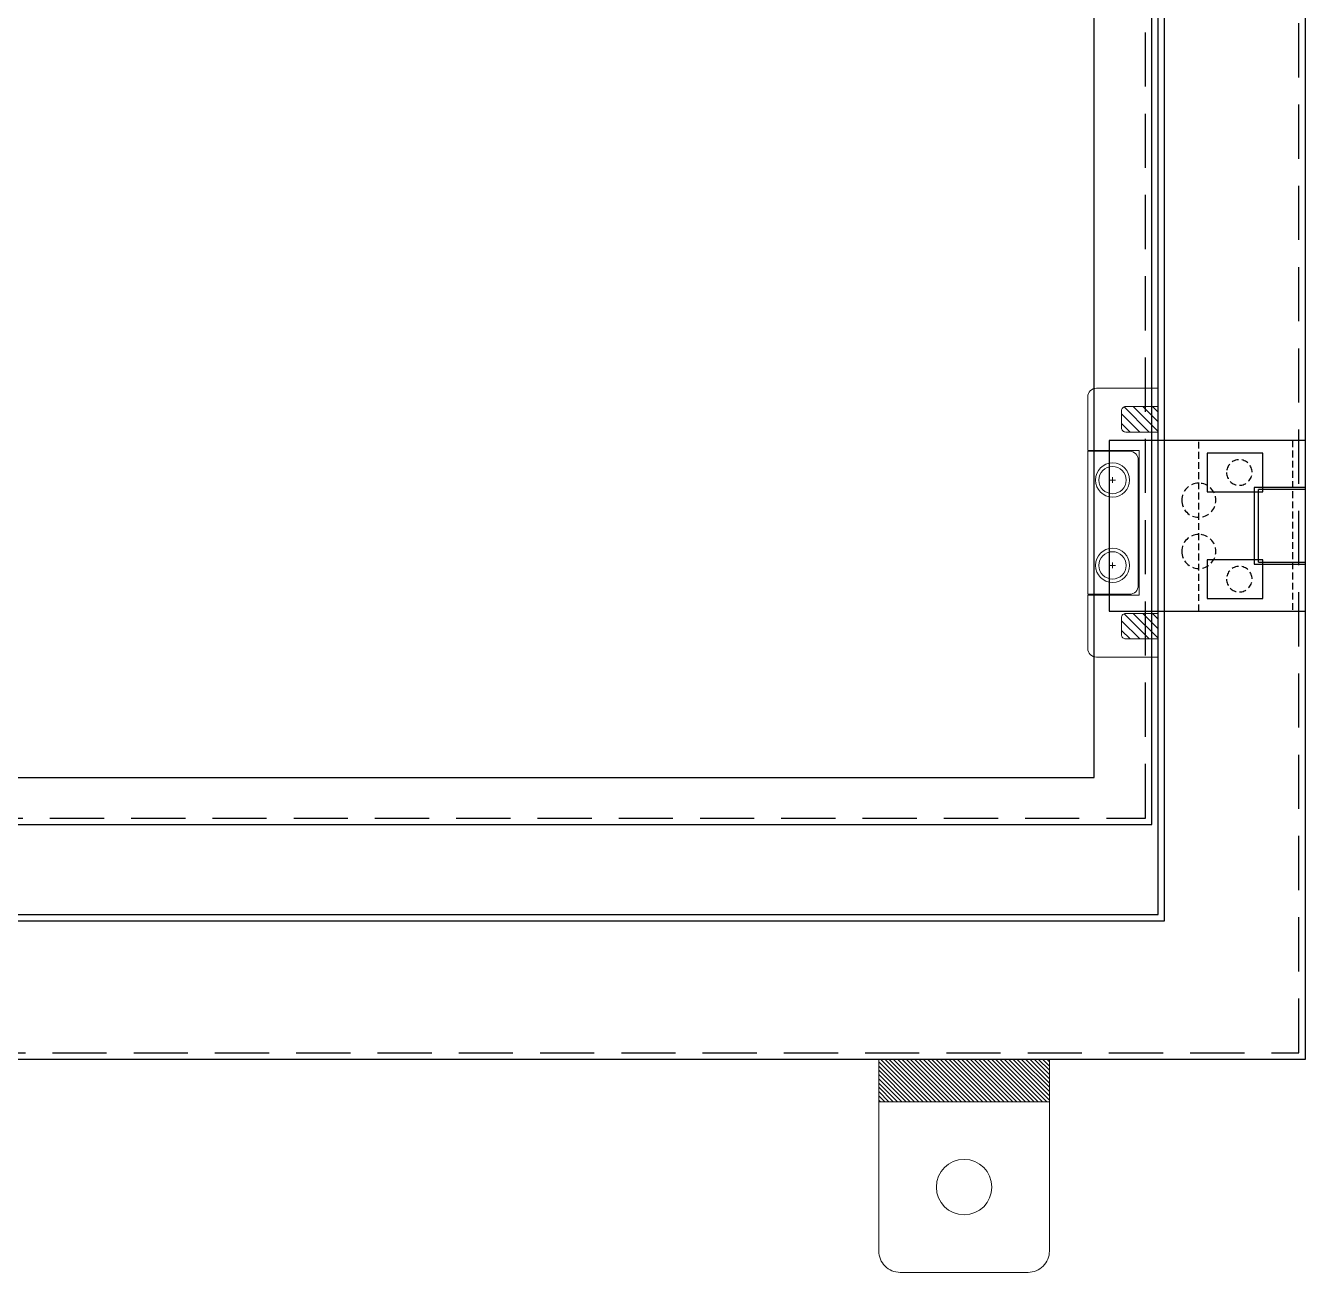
# Model space of a CAD drawing. Header units: millimetres. Extents: x 0 to 4783, y 0 to 3382.
# Drawn here: x 1659.1 to 1959.1, y 1623.6 to 1915.9 of the extents above; entities that cross this region are included whole.
import ezdxf

# ---------------------------------------------------------------- set-up
doc = ezdxf.new("R2010")
doc.units = ezdxf.units.MM
doc.linetypes.add('HIDDEN2', pattern=[4.7625, 3.175, -1.5875])
doc.linetypes.add('HIDDENX2', pattern=[19.05, 12.7, -6.35])
doc.layers.add('0 TĂNG CỨNG', color=7, linetype='Continuous', lineweight=15)

# ---------------------------------------------------------------- blocks, each defined once
blk = doc.blocks.new('HL044-1.3-C')
at = {"color": 1, "linetype": 'HIDDEN2', "ltscale": 0.5}
for p, q in [((-25, 40), (-25, 0)), ((-3, 0), (-3, 40))]:
    blk.add_line(p, q, dxfattribs=at)
at = {"color": 1}
for p, q in [((-12, 29), (0, 29)), ((-12, 11), (-12, 29)), ((-11, 28.5), (0, 28.5)), ((-11, 28.5), (-11, 11.5)), ((0, 11), (-12, 11)), ((0, 11.5), (-11, 11.5))]:
    blk.add_line(p, q, dxfattribs=at)
blk.add_lwpolyline([(-46, 40), (0, 40), (0, 0), (-46, 0)], close=True, dxfattribs=at)
at = {"color": 1, "linetype": 'HIDDEN2', "ltscale": 0.5}
for centre, radius in [((-15.5, 32.5), 3), ((-25, 26), 4), ((-25, 14), 4), ((-15.5, 7.5), 3)]:
    blk.add_circle(centre, radius, dxfattribs=at)
blk = doc.blocks.new('BL012-FRONT')
at = {"layer": '0 TĂNG CỨNG'}
h = blk.add_hatch(dxfattribs=at)
h.set_pattern_fill('ANSI31', color=2, scale=0.5, angle=90, style=0)
h.set_pattern_definition([(135, (-85095.0619, -23179.3125), (-1.122532015, -1.122532015), [])])
edge = h.paths.add_edge_path()
edge.add_line((-0.35, 52.75), (7.25, 52.75))
edge.add_line((7.25, 52.75), (7.25, 58.75))
edge.add_line((7.25, 58.75), (-0.35, 58.75))
edge.add_arc((-0.35, 57.75), 1, 90, 180)
edge.add_line((-1.35, 57.75), (-1.35, 53.75))
edge.add_arc((-0.35, 53.75), 1, 180, 270)
h = blk.add_hatch(dxfattribs=at)
h.set_pattern_fill('ANSI31', color=2, scale=0.5, angle=90, style=0)
h.set_pattern_definition([(135, (-85095.0619, -23227.8125), (-1.122532015, -1.122532015), [])])
edge = h.paths.add_edge_path()
edge.add_line((-0.35, 4.25), (7.25, 4.25))
edge.add_line((7.25, 4.25), (7.25, 10.25))
edge.add_line((7.25, 10.25), (-0.35, 10.25))
edge.add_arc((-0.35, 9.25), 1, 90, 180)
edge.add_line((-1.35, 9.25), (-1.35, 5.25))
edge.add_arc((-0.35, 5.25), 1, 180, 270)
at = {"color": 2, "linetype": 'HIDDEN2'}
blk.add_line((7.25, 4.25), (7.25, 10.25), dxfattribs=at)
at = {"layer": '0 TĂNG CỨNG', "color": 8}
for p, q in [((-3.45, 42.15), (-3.45, 40.85)), ((-4.1, 41.5), (-2.8, 41.5)), ((-4.1, 21.5), (-2.8, 21.5)), ((-3.45, 22.15), (-3.45, 20.85))]:
    blk.add_line(p, q, dxfattribs=at)
at = {"layer": '0 TĂNG CỨNG', "color": 1}
blk.add_lwpolyline([(-9.25, 14.55), (-9.25, 2, 0.414214), (-7.25, 0), (7.25, 0), (7.25, 63), (-7.25, 63, 0.414214), (-9.25, 61), (-9.25, 48.45), (2.79, 48.45), (2.79, 14.55)], format="xyb", close=True, dxfattribs=at)
at = {"layer": '0 TĂNG CỨNG', "color": 2}
for points in [[(-0.35, 52.75), (7.25, 52.75), (7.25, 58.75), (-0.35, 58.75, 0.414214), (-1.35, 57.75), (-1.35, 53.75, 0.414214)], [(-0.35, 4.25), (7.25, 4.25), (7.25, 10.25), (-0.35, 10.25, 0.414214), (-1.35, 9.25), (-1.35, 5.25, 0.414214)]]:
    blk.add_lwpolyline(points, format="xyb", close=True, dxfattribs=at)
at = {"layer": '0 TĂNG CỨNG', "color": 22}
blk.add_lwpolyline([(-9.25, 14.75), (0.55, 14.75, 0.414214), (2.55, 16.75), (2.55, 46.25, 0.414214), (0.55, 48.25), (-9.25, 48.25)], format="xyb", close=True, dxfattribs=at)
at = {"layer": '0 TĂNG CỨNG', "color": 61}
for centre in [(-3.45, 41.5), (-3.45, 21.5)]:
    blk.add_circle(centre, 4, dxfattribs=at)
at = {"layer": '0 TĂNG CỨNG', "color": 8}
for centre in [(-3.45, 41.5), (-3.45, 21.5)]:
    blk.add_circle(centre, 3.2, dxfattribs=at)

msp = doc.modelspace()

# ---------------------------------------------------------------- hatches: boundary and pattern name
at = {"layer": '0 TĂNG CỨNG'}
h = msp.add_hatch(dxfattribs=at)
h.set_pattern_fill('JIS_WOOD', color=256, style=0)
h.set_pattern_definition([(315, (84615.7783, -49633.6862), (-0.499999999, -0.499999999), [])])
h.paths.add_polyline_path([(1859.11, 1663.6), (1899.11, 1663.6), (1899.11, 1673.6), (1859.11, 1673.6)])

# ---------------------------------------------------------------- linework, layer by layer
at = {"color": 7}
for points in [[(1359.11, 1673.6), (1959.11, 1673.6), (1959.11, 2673.6), (1359.11, 2673.6)], [(1392.11, 1706), (1926.11, 1706), (1926.11, 2640.6), (1392.11, 2640.6)]]:
    msp.add_lwpolyline(points, close=True, dxfattribs=at)
at = {"color": 7, "linetype": 'HIDDENX2'}
msp.add_lwpolyline([(1360.61, 1675.1), (1957.61, 1675.1), (1957.61, 2672.1), (1360.61, 2672.1)], close=True, dxfattribs=at)
at = {"color": 3}
for points in [[(1393.61, 1707.5), (1924.61, 1707.5), (1924.61, 2639.1), (1393.61, 2639.1)], [(1408.61, 1739.6), (1909.61, 1739.6), (1909.61, 2602), (1408.61, 2602)]]:
    msp.add_lwpolyline(points, close=True, dxfattribs=at)
at = {"color": 6}
msp.add_lwpolyline([(1396.61, 1728.6), (1923.11, 1728.6), (1923.11, 2619.6), (1396.61, 2619.6)], close=True, dxfattribs=at)
at = {"color": 6, "linetype": 'HIDDENX2'}
msp.add_lwpolyline([(1398.11, 1730.1), (1921.61, 1730.1), (1921.61, 2618.1), (1398.11, 2618.1)], close=True, dxfattribs=at)
at = {"color": 2}
for points in [[(1936.11, 1806.6), (1949.11, 1806.6), (1949.11, 1815.6), (1936.11, 1815.6)], [(1936.11, 1781.6), (1949.11, 1781.6), (1949.11, 1790.6), (1936.11, 1790.6)]]:
    msp.add_lwpolyline(points, close=True, dxfattribs=at)
at = {"layer": '0 TĂNG CỨNG'}
msp.add_line((1859.11, 1663.6), (1899.11, 1663.6), dxfattribs=at)
msp.add_lwpolyline([(1859.11, 1673.6), (1899.11, 1673.6), (1899.11, 1628.6, -0.414214), (1894.11, 1623.6), (1864.11, 1623.6, -0.414214), (1859.11, 1628.6)], format="xyb", close=True, dxfattribs=at)
msp.add_lwpolyline([(1859.11, 1663.6), (1899.11, 1663.6), (1899.11, 1673.6), (1859.11, 1673.6)], close=True, dxfattribs=at)
msp.add_circle((1879.11, 1643.6), 6.5, dxfattribs=at)

# ---------------------------------------------------------------- block references
at = {"color": 2}
msp.add_blockref('BL012-FRONT', (1917.36, 1767.83), dxfattribs=at)
at = {"color": 7, "xscale": -1, "rotation": 180}
msp.add_blockref('HL044-1.3-C', (1959.11, 1818.6), dxfattribs=at)

doc.saveas('drawing.dxf')
